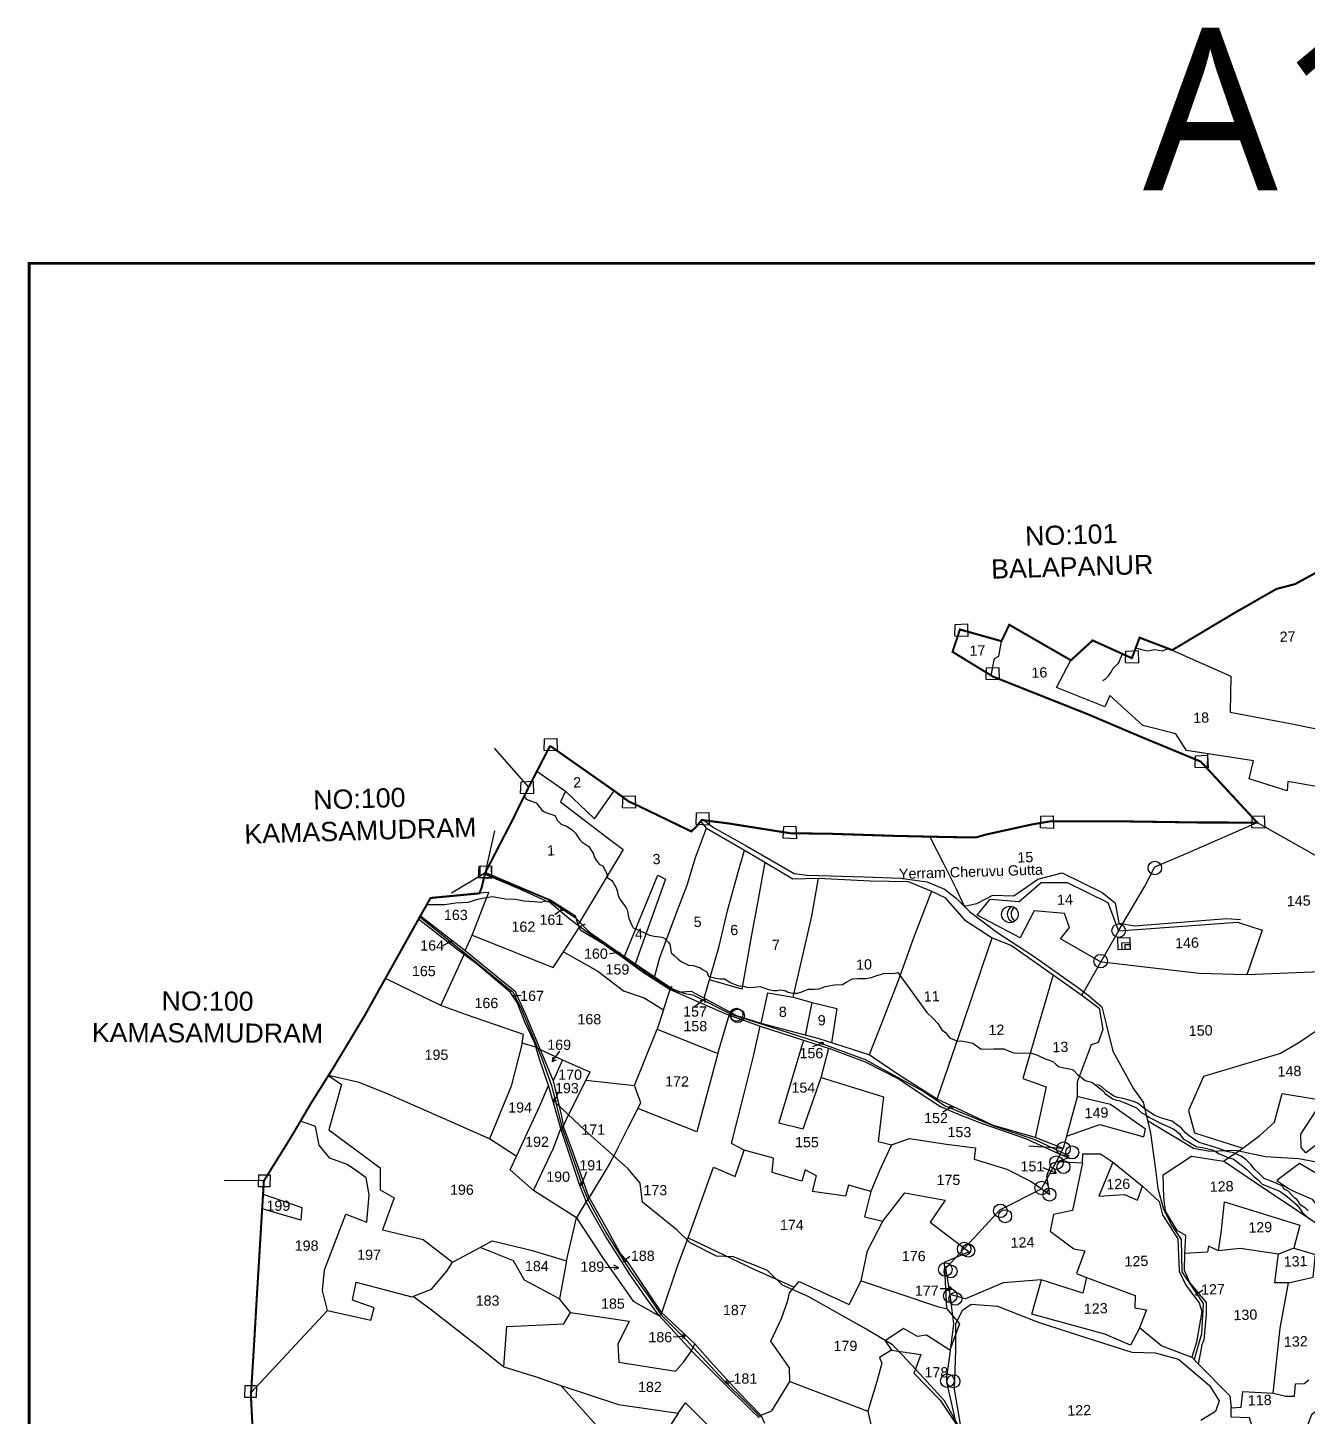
# Model space of a CAD drawing. Header units: millimetres. Extents: x 195514 to 200740, y 1600994 to 1606027.
# Drawn here: x 195514 to 198009, y 1603319 to 1606027 of the extents above; entities that cross this region are included whole.
import ezdxf

# ---------------------------------------------------------------- set-up
doc = ezdxf.new("R2010")
doc.units = ezdxf.units.MM
for name, color, linetype in [('BOUNDRY STONES', 240, 'Continuous'), ('CADAS', 1, 'Continuous'), ('DIMENSION', 1, 'Continuous'), ('PLOTS', 7, 'Continuous'), ('PLOTS NO', 7, 'Continuous'), ('ROADS', 1, 'Continuous'), ('STREAMS', 4, 'Continuous'), ('VILLAGE BOUNDARY', 5, 'Continuous'), ('VILLAGE BOUNDRY', 5, 'Continuous'), ('wells', 7, 'Continuous')]:
    doc.layers.add(name, color=color, linetype=linetype)
doc.styles.get("Standard").update_dxf_attribs({"font": 'arial.ttf'})
doc.styles.add('TMS', font='trebuc.ttf')

msp = doc.modelspace()

# ---------------------------------------------------------------- linework, layer by layer
at = {"layer": 'BOUNDRY STONES', "color": 1}
for points in [[(197322.4, 1604863.7), (197346.1, 1604864.5), (197346.8, 1604839.8), (197321.5, 1604840.8)], [(197655.3, 1604811.7), (197679, 1604812.5), (197679.7, 1604787.8), (197654.4, 1604788.8)], [(197383.6, 1604779.1), (197407.3, 1604779.8), (197408.1, 1604755.2), (197382.7, 1604756.1)], [(196521.6, 1604640.7), (196545.3, 1604641.4), (196546, 1604616.8), (196520.7, 1604617.7)], [(197790.8, 1604607.6), (197814.5, 1604608.3), (197815.3, 1604583.7), (197789.9, 1604584.6)], [(196475.8, 1604556.8), (196499.5, 1604557.6), (196500.2, 1604532.9), (196474.9, 1604533.9)], [(196674.8, 1604528.8), (196698.4, 1604529.5), (196699.2, 1604504.9), (196673.9, 1604505.8)], [(196818, 1604496.1), (196841.7, 1604496.8), (196842.5, 1604472.2), (196817.1, 1604473.1)], [(197489.5, 1604489.7), (197513.2, 1604490.4), (197514, 1604465.8), (197488.6, 1604466.7)], [(197901.3, 1604489.8), (197925, 1604490.5), (197925.7, 1604465.9), (197900.4, 1604466.8)], [(196988.1, 1604469.4), (197011.8, 1604470.1), (197012.6, 1604445.5), (196987.2, 1604446.4)], [(196394, 1604392.2), (196417.6, 1604392.9), (196418.4, 1604368.2), (196393, 1604369.2)]]:
    msp.add_lwpolyline(points, close=True, dxfattribs=at)
for points in [[(196490.7, 1604546.2), (196424.1, 1604622.3)], [(196340.3, 1604339.8), (196406.2, 1604379.8)], [(197532.8, 1603841.7), (197465.8, 1603845.7)]]:
    msp.add_lwpolyline(points, dxfattribs=at)
at = {"layer": 'BOUNDRY STONES'}
for points in [[(196406.2, 1604379.8), (196424.6, 1604460.8)], [(195974.4, 1603778.2), (195897.1, 1603779)]]:
    msp.add_lwpolyline(points, dxfattribs=at)
for points in [[(196396.3, 1604392.5), (196418.4, 1604392.4), (196418.3, 1604369), (196396.2, 1604369.1)], [(195964.3, 1603789.9), (195986.4, 1603789.8), (195986.3, 1603766.5), (195964.2, 1603766.5)], [(195937.6, 1603379.4), (195959.7, 1603379.3), (195959.6, 1603355.9), (195937.5, 1603356)]]:
    msp.add_lwpolyline(points, close=True, dxfattribs=at)
at = {"layer": 'BOUNDRY STONES', "color": 1}
for centre in [(197711.5, 1604388.5), (197641.2, 1604266.3), (197605.8, 1604206.9), (196898.2, 1604100.1), (197533.5, 1603840.9), (197519.7, 1603813.9), (197491, 1603764.5), (197410.4, 1603719.9), (197339.8, 1603645.4), (197303, 1603605.5), (197313, 1603554), (197306.8, 1603388.5)]:
    msp.add_circle(centre, 13.2, dxfattribs=at)
at = {"layer": 'BOUNDRY STONES'}
for centre in [(196895.6, 1604102.2), (197550.4, 1603833.9), (197533.3, 1603805.3), (197506.1, 1603751.4), (197419.6, 1603709.4), (197347.6, 1603642.2), (197313.3, 1603601.8), (197322.6, 1603548.4), (197318.9, 1603387.4)]:
    msp.add_circle(centre, 12.7, dxfattribs=at)
at = {"layer": 'PLOTS'}
for points in [[(197392.6, 1604763.9), (197399.1, 1604796.9), (197407.4, 1604801.4), (197412.5, 1604831)], [(197745.5, 1604813.5), (197859.6, 1604762.4), (197858.2, 1604692.6), (197975.4, 1604670.3), (198061.7, 1604652.8), (198065.5, 1604712.7)], [(198045, 1604544.5), (197970.6, 1604557.1), (197969.4, 1604538.9), (197895.6, 1604562.4), (197904.1, 1604597.8), (197773.4, 1604617.6), (197752.7, 1604650.4), (197688.1, 1604666.3), (197623.8, 1604725), (197614.2, 1604703.1), (197519.9, 1604740.8), (197547.9, 1604793.6)], [(197814.3, 1604581.9), (197814.9, 1604611.3)], [(196506.9, 1604577.4), (196562.6, 1604538.2), (196619.2, 1604484.2), (196657.5, 1604539)], [(196562.6, 1604538.2), (196553, 1604517.4), (196641, 1604450.2), (196674.9, 1604424.4), (196587, 1604278.6)], [(196735.2, 1604173.1), (196746.1, 1604213.8), (196781.1, 1604306.4), (196799.5, 1604355.2), (196815.7, 1604408.8), (196837.6, 1604466.4), (196826.5, 1604480.1)], [(196837.6, 1604466.4), (196911.5, 1604423), (196951.1, 1604399.8), (197005.6, 1604367.3), (197055.6, 1604368.8), (197156.7, 1604363.6), (197230.6, 1604362.1), (197275.8, 1604343.6), (197302.3, 1604330.7), (197340.7, 1604287.6), (197394.1, 1604252.1), (197432.4, 1604237.3), (197513, 1604179.9), (197569.2, 1604140.7), (197602.8, 1604114.9), (197610.1, 1604073.3), (197601.1, 1604048.2), (197587.5, 1604043.3), (197559.9, 1603971), (197560.2, 1603942.1), (197539.1, 1603865.6), (197532.8, 1603841.7)], [(197640.5, 1604265.8), (197691.2, 1604351.5), (197711.7, 1604390.9), (197771.6, 1604416), (197911.2, 1604477.1), (198079.7, 1604382.1), (198162.2, 1604315.5), (198260, 1604235.5), (198366.1, 1604147.5), (198112.4, 1604145.1)], [(196832.9, 1604134.3), (196861.5, 1604233.7), (196879, 1604307.4), (196898.1, 1604375.9), (196911.5, 1604423)], [(196951.1, 1604399.8), (196937.3, 1604323.7), (196925.4, 1604258.3), (196915.4, 1604203.1), (196906, 1604152.1), (196843.2, 1604170.2)], [(196405.5, 1604376.7), (196472.7, 1604348.1), (196527.2, 1604322.9), (196530.9, 1604322.9), (196568.8, 1604290.6), (196590.2, 1604274.6), (196638.2, 1604239), (196680.1, 1604210.3), (196712.7, 1604185.7), (196766.7, 1604151.6), (196797.8, 1604137.9), (196875.4, 1604103.8), (196942.3, 1604079.8), (197026.7, 1604052.8), (197079.1, 1604036.1), (197147, 1604010.4), (197212, 1603977), (197271.4, 1603937.9), (197293.6, 1603923.3), (197327.1, 1603908.7), (197374.8, 1603890.2), (197459.4, 1603860.7), (197542.5, 1603823.2)], [(197333.9, 1603259.7), (197320, 1603323.4), (197306.1, 1603385.9), (197305.8, 1603396), (197312.7, 1603441.3), (197319.9, 1603499.7), (197312.5, 1603556.6), (197304.2, 1603607.9), (197367.4, 1603675.3), (197409.6, 1603721.6), (197490.5, 1603763), (197520, 1603815.8), (197532.8, 1603841.7), (197478, 1603862.8), (197397, 1603886.5), (197287.2, 1603937.7), (197214.8, 1603983.4), (197154.8, 1604023.9), (197056.9, 1604055), (196944.3, 1604085.1), (196896.6, 1604099.9), (196807.9, 1604147.8), (196779.4, 1604145.7), (196733.3, 1604174.2), (196667.4, 1604221.7), (196592.7, 1604266.9), (196587, 1604278.6), (196582.3, 1604294.3), (196531.7, 1604326.1), (196482.4, 1604347.1), (196408.8, 1604378.7)], [(196676.8, 1604214.9), (196742.6, 1604374.4), (196757.2, 1604367), (196697.9, 1604199.7)], [(197006.6, 1604136.7), (197023.9, 1604212.8), (197042.5, 1604294.6), (197055.6, 1604368.8)], [(197275.8, 1604343.6), (197240.1, 1604250.6), (197211.8, 1604170.1), (197171.7, 1604066.7), (197154.8, 1604023.9)], [(198035.5, 1604186.3), (197890.7, 1604180), (197798.2, 1604182.5), (197641.7, 1604201), (197607, 1604205.1), (197527.8, 1604250.1), (197545.3, 1604272.2), (197535.6, 1604299.6), (197476.3, 1604304.9), (197449.1, 1604252.3), (197365.2, 1604296.4), (197390.7, 1604327.8), (197447, 1604323), (197489.7, 1604360.1), (197540.3, 1604360.3), (197619.9, 1604321.5), (197640.5, 1604265.8), (197606.3, 1604205.5), (197569.2, 1604140.7)], [(196366.8, 1604227.8), (196380.3, 1604257.5), (196408.6, 1604329.9), (196412.7, 1604340.5), (196394.6, 1604339.1)], [(196940.2, 1603316.4), (196923.6, 1603331.9), (196868.9, 1603386.3), (196808.1, 1603446.8), (196760.4, 1603498.8), (196743.2, 1603517.5), (196719.9, 1603550.4), (196687.9, 1603595.6), (196664.4, 1603632.5), (196640.4, 1603670.3), (196604.3, 1603734.5), (196589.8, 1603771.2), (196566.2, 1603841.7), (196553.2, 1603880.3), (196530.2, 1603962.6), (196511, 1604017.6), (196502.6, 1604046.6), (196483.7, 1604086.4), (196468.4, 1604126.2), (196455, 1604145.4), (196390.6, 1604200), (196348.3, 1604232), (196276.1, 1604289)], [(196279.7, 1604295.4), (196366.8, 1604227.8), (196441.9, 1604166.5), (196463.5, 1604149.2), (196483, 1604105.9), (196513.1, 1604034.2), (196538.7, 1603973.2), (196555, 1603904.5), (196558.3, 1603883.1), (196577.4, 1603832.5), (196607.5, 1603748.1), (196643.5, 1603683.1), (196669.4, 1603636.2), (196684.1, 1603619), (196748.3, 1603522.9), (196793.1, 1603480.5), (196814.5, 1603460.2), (196849.4, 1603421.5), (196899, 1603366.5), (196943.5, 1603321.5), (196950.8, 1603305.7)], [(196380.3, 1604257.5), (196538.6, 1604194.4), (196561.3, 1604229.1), (196590.2, 1604274.6), (196601.3, 1604279.7)], [(197640.5, 1604265.8), (197739.7, 1604273), (197872.7, 1604282.6), (197921.1, 1604267), (197890.7, 1604180)], [(197287.2, 1603937.7), (197337.6, 1604085.1), (197375.4, 1604197), (197394.1, 1604252.1)], [(196319.2, 1604120.1), (196364.6, 1604219.7)], [(196558.7, 1604225), (196625.3, 1604187.6), (196675.3, 1604148.7), (196716, 1604135.5), (196753.3, 1604111.7), (196766.7, 1604151.6)], [(197513, 1604179.9), (197487.7, 1604093.4), (197454.1, 1603978.1), (197499.7, 1603961.7), (197478, 1603862.8)], [(196513.1, 1604034.2), (196504.8, 1604039.2), (196478.2, 1604047), (196480.3, 1604063.5), (196369.6, 1604102.4), (196319.2, 1604120.1), (196211.4, 1604173.2)], [(196766.7, 1604151.6), (196770.4, 1604157.9)], [(196944.3, 1604085.1), (196957.3, 1604145), (197006.6, 1604136.7), (197043.3, 1604126), (197091.5, 1604114.6), (197080.8, 1604047.4)], [(197030.5, 1604062.1), (197043.3, 1604126)], [(196753.3, 1604111.7), (196741.3, 1604074.1), (196859.7, 1604026.7), (196881.6, 1604101.6)], [(198048.7, 1604104.9), (198034.7, 1604076.4), (197992.1, 1604047.2), (197956.5, 1604026.7), (197869.8, 1604001), (197806.2, 1603981.8), (197777.5, 1603915.3), (197788.9, 1603872.1), (197883.3, 1603842.2)], [(196478.2, 1604047), (196456.4, 1603963), (196414.1, 1603860.5), (196324.4, 1603900.1), (196216.4, 1603947.7), (196160.5, 1603970.1), (196100.5, 1603984.1), (196126, 1603966.4), (196100.9, 1603877.5), (196200.9, 1603803.6), (196201.4, 1603760.5), (196228.2, 1603745.3), (196205.7, 1603682.9), (196285, 1603663.8), (196342.4, 1603619.5), (196395.9, 1603648), (196419.3, 1603661.1), (196495.8, 1603643.3), (196564.7, 1603622.3), (196583.9, 1603705.9), (196634.8, 1603629), (196694.2, 1603543.6), (196745.2, 1603515.3), (196750.5, 1603520.9), (196781.1, 1603612), (196801.7, 1603667.1), (196851.1, 1603805.2), (196893.5, 1603787.1), (196910.6, 1603838.3), (196886.1, 1603851.2), (196909.9, 1603946.1), (196929, 1604021.8), (196942.3, 1604079.8)], [(196859.7, 1604026.7), (196818.6, 1603873.7), (196703.2, 1603919.1), (196709.4, 1603930.8), (196696.9, 1603964.3), (196741.3, 1604074.1)], [(197026.7, 1604052.8), (196978.4, 1603891.6), (197026.2, 1603879.7), (197060.8, 1603979.9), (197076.1, 1604037)], [(196513.1, 1604034.2), (196556.4, 1604014.2), (196593.3, 1603998.4), (196610, 1603991.2), (196602.2, 1603974.4), (196566.9, 1603904.8), (196558, 1603885.2)], [(196556.4, 1604014.2), (196538.7, 1603973.2)], [(196500, 1603759.8), (196454.7, 1603799.5), (196467.3, 1603828), (196512.6, 1603924.4), (196529.6, 1603964.4)], [(196602.3, 1603974.6), (196696.9, 1603964.3)], [(197060.8, 1603979.9), (197182.5, 1603942.1), (197172.1, 1603854.9), (197198.3, 1603848.3), (197233.4, 1603860.7), (197305.2, 1603849.6), (197361.8, 1603842.9), (197359.2, 1603820.8), (197422.7, 1603801), (197470.5, 1603777.2), (197506.9, 1603751.5)], [(197520, 1603815.8), (197570.4, 1603813.4), (197571.3, 1603830.8), (197605.7, 1603830.7), (197628.9, 1603815.3), (197687.4, 1603768.1), (197719.7, 1603737.9), (197726.5, 1603712.2), (197756.4, 1603665.2), (197758.9, 1603602.4), (197771.7, 1603575), (197798.2, 1603540.7), (197803.5, 1603523.2), (197795.8, 1603482.3), (197793, 1603463.4), (197783.9, 1603434.6), (197796.7, 1603420.7), (197804.8, 1603461.8), (197808, 1603467.7), (197812.2, 1603517.4), (197812.5, 1603540.8), (197789, 1603568.8), (197779.6, 1603580), (197769.3, 1603603.4), (197770.2, 1603636.3), (197772, 1603671.6), (197755.2, 1603681.2), (197732.1, 1603719.5), (197728.9, 1603746.3), (197727.8, 1603789.8), (197783.3, 1603826.4), (197845.5, 1603817), (197883.3, 1603842.2), (197916.6, 1603867.7), (197944.7, 1603893), (197960.1, 1603948.4), (198026.7, 1603937.5)], [(197539.1, 1603865.6), (197604.5, 1603887.9), (197690, 1603864.1), (197693.6, 1603878.8), (197625.4, 1603927.3), (197562.3, 1603942.4), (197560.4, 1603942.9)], [(198487.3, 1603672.7), (198483.1, 1603708.7), (198305.6, 1603704.7), (198162.7, 1603782.6), (198111.3, 1603803.9), (198045.2, 1603837), (198036, 1603856), (198005.9, 1603832.8), (197996.6, 1603843.4), (197996.2, 1603869.1), (198025.3, 1603914.1), (198026.7, 1603937.5)], [(196703.2, 1603919.1), (196683.6, 1603880.2), (196659.3, 1603832.2), (196649.2, 1603812.7), (196608.9, 1603745.7), (196602.8, 1603738.3), (196583.9, 1603705.9), (196500, 1603759.8), (196539, 1603842.2), (196553.2, 1603880.3)], [(195949.5, 1603365.6), (196019, 1603440.3), (196098.2, 1603525.7), (196088.8, 1603564.5), (196092.4, 1603604.6), (196119.5, 1603674.6), (196134.4, 1603713.3), (196175.1, 1603697.7), (196179.9, 1603751.2), (196173.9, 1603784.1), (196154.8, 1603798), (196136.5, 1603810.4), (196102.9, 1603822.8), (196082, 1603848.2), (196075.1, 1603884.6), (196046, 1603895)], [(196553.2, 1603880.3), (196558, 1603885.2)], [(196466.5, 1603826.2), (196414.1, 1603860.5)], [(197198.3, 1603848.3), (197175.1, 1603799.7), (197157.6, 1603757.6), (197114.5, 1603769.8), (197108.5, 1603748.6), (197044.3, 1603757.8), (197051.6, 1603788.2), (197029.9, 1603799.7), (197023.2, 1603777.5), (196965.4, 1603794.6), (196968.2, 1603822.8), (196910.6, 1603838.3)], [(197570.4, 1603813.4), (197551, 1603720.5), (197513.7, 1603712.5), (197507.5, 1603680.1), (197553.4, 1603646), (197575.2, 1603642), (197559, 1603597.6), (197576.1, 1603590.5), (197578.2, 1603589.6), (197570.9, 1603559.3), (197489.6, 1603585.3), (197415.6, 1603579.3), (197342.1, 1603548.5), (197312.5, 1603556.6)], [(197506.9, 1603751.5), (197500.7, 1603788.1), (197510, 1603812.1), (197542.5, 1603823.2)], [(197629.7, 1603814.6), (197602.6, 1603748.7), (197652.5, 1603751.4), (197677.5, 1603740.9), (197687.4, 1603768.1)], [(197982.4, 1603647), (198024.7, 1603634.8), (198040.8, 1603668.8), (198053, 1603677.6), (198012.8, 1603704), (197922.2, 1603765), (197845.5, 1603817)], [(198050.8, 1603698.8), (198124, 1603685.1), (198183.8, 1603666.7), (198196, 1603703.2), (198196.7, 1603705.1), (198126.8, 1603716.8), (198139.2, 1603739.3), (198109.4, 1603755.6), (198096.2, 1603719.2), (198056.3, 1603724), (198070.2, 1603766.6), (197993.7, 1603812.3), (197949.5, 1603778.8), (197971, 1603763.9), (197986.5, 1603756), (198018.2, 1603742.8), (198038.7, 1603715.5), (198051.4, 1603698.7)], [(195972.8, 1603752.4), (196048.2, 1603726.3), (196046.5, 1603701.5), (195971, 1603723.6)], [(197157.6, 1603757.6), (197145.5, 1603708.2), (197181.2, 1603699.5), (197223.9, 1603755), (197303, 1603740.6), (197273.6, 1603697.7), (197349.5, 1603639.7)], [(197836, 1603641.6), (197840.9, 1603677.1), (197847.6, 1603737.1), (197994, 1603692), (197982.4, 1603647), (197952.8, 1603635.2)], [(196943.5, 1603321.5), (196964.7, 1603329.5), (197000, 1603386.7), (196999.4, 1603413.9), (196962.7, 1603465.5), (196983.9, 1603510.1), (196996.3, 1603544.8), (196999.1, 1603559.6), (197018, 1603582.3), (197115.3, 1603537.1), (197138.8, 1603583.4), (197151.2, 1603641.8), (197181.2, 1603699.5)], [(196801.7, 1603667.1), (196928.2, 1603606.6), (197008.5, 1603571)], [(196265.6, 1603553.2), (196303.5, 1603524.6), (196399, 1603450.5), (196442.2, 1603415.8), (196448.4, 1603494.5), (196559.4, 1603499.5), (196572.5, 1603521.8), (196550.9, 1603548.5), (196482.7, 1603584.6), (196461.1, 1603622.3), (196395.9, 1603648)], [(197349.5, 1603639.7), (197300.9, 1603619.1), (197305.4, 1603529.1), (197331, 1603499.5), (197311.6, 1603448.1), (197266.6, 1603477.2), (197248.5, 1603475), (197221.5, 1603490.2), (197185.6, 1603466.2), (197197.9, 1603448), (197255.5, 1603439.9), (197243.8, 1603407.9), (197241.7, 1603403.1), (197293.1, 1603350.3), (197342.6, 1603276.5)], [(197796.7, 1603420.7), (197857.6, 1603359), (197860.2, 1603335.3), (197879.7, 1603336.7), (197883, 1603367.3), (197942.4, 1603364.2), (197956.1, 1603491.3), (197972.3, 1603579.1), (197945.6, 1603579.2), (197951, 1603621.5), (197952.8, 1603635.2), (197877.8, 1603646.3), (197836, 1603641.6), (197815.9, 1603650.7), (197814.1, 1603639), (197770.2, 1603636.3)], [(196098.2, 1603525.7), (196182.9, 1603506.3), (196189.5, 1603530.4), (196147.4, 1603545.3), (196154.3, 1603580.9), (196263, 1603552.3), (196268.2, 1603554.1), (196301.5, 1603566.9), (196331.1, 1603602.1), (196342.4, 1603619.5)], [(196564.7, 1603622.3), (196550.9, 1603548.5)], [(197972.3, 1603579.1), (198020.1, 1603590.4), (198024.7, 1603634.8)], [(197578.2, 1603589.6), (197673.3, 1603554.4), (197672.6, 1603530.6), (197695.2, 1603526.6), (197680.1, 1603488.6), (197663.8, 1603457.8), (197614.1, 1603479.2), (197472, 1603518.3), (197490.5, 1603585.3)], [(197138.8, 1603583.4), (197290, 1603532.9), (197305.4, 1603529.1)], [(196572.5, 1603521.8), (196686.6, 1603504.8), (196664.2, 1603459.6), (196666.3, 1603424.5), (196777, 1603407.1), (196792.4, 1603424.6), (196808.1, 1603446.8), (196814.5, 1603460.2)], [(197681.6, 1603492.4), (197725, 1603456.3), (197783.9, 1603434.6)], [(197197.9, 1603448), (197174.7, 1603433.8), (197179.3, 1603422.5), (197169.6, 1603387.2), (197151.8, 1603329.4), (197168.6, 1603253.9), (197165.6, 1603224.2), (197147.4, 1603226.1), (197124.5, 1603215.1), (197100.3, 1603160.8)], [(196442.2, 1603415.8), (196505, 1603396.1), (196553.1, 1603379.1), (196666, 1603342.3), (196782.1, 1603324.9), (196796.6, 1603345.2), (196871.2, 1603270.4), (196950.8, 1603291.9)], [(196782.1, 1603324.9), (196715.4, 1603220.7), (196638.3, 1603283.7), (196553.1, 1603379.1)], [(197000, 1603386.7), (197151.8, 1603329.4)], [(198051.1, 1603383.3), (198050.5, 1603362.3), (198033.8, 1603335.2), (198017, 1603321.9), (198002.9, 1603284.4), (197995.9, 1603282.3), (197989.1, 1603283.1), (197978.3, 1603291.4), (197901.6, 1603299.3), (197896, 1603316.4), (197860.7, 1603317.7), (197860.2, 1603335.3)], [(197942.4, 1603364.2), (197966.8, 1603358.5), (197983.6, 1603358.5), (197986.1, 1603382.6), (198003, 1603383), (198012, 1603390)]]:
    msp.add_lwpolyline(points, dxfattribs=at)
at = {"layer": 'PLOTS NO'}
for points in [[(196557.3, 1604309.1), (196541.8, 1604297.2)], [(196553.3, 1604307.6), (196557.3, 1604309.1), (196555.8, 1604304.1)], [(196340.9, 1604245.8), (196322.8, 1604236.9)], [(196334.4, 1604245.9), (196340.9, 1604245.8), (196339.6, 1604241.2)], [(196668.5, 1604223.9), (196648.4, 1604220.9)], [(196663.2, 1604224.9), (196668.5, 1604223.9), (196667.4, 1604220.3)], [(196463.6, 1604142.5), (196460.9, 1604139.3), (196466, 1604138.1)], [(196460.9, 1604139.3), (196475.8, 1604140.4)], [(196834.4, 1604132.6), (196814.5, 1604118.5)], [(196825.9, 1604129.8), (196834.4, 1604132.6), (196834.4, 1604125.4)], [(197065.2, 1604047.8), (197044, 1604039.7)], [(197059.6, 1604049.5), (197065.2, 1604047.8), (197062.2, 1604044)], [(196536.4, 1604010.8), (196551.2, 1604031.1)], [(196537.5, 1604019.4), (196536.4, 1604010.8), (196544.9, 1604014.3)], [(196539.7, 1603938.9), (196540.6, 1603931.8), (196546.2, 1603934.8)], [(196540.6, 1603931.8), (196548.3, 1603950)], [(197317.3, 1603923.3), (197297.9, 1603912.4)], [(197310.5, 1603923.5), (197317.3, 1603923.3), (197317.2, 1603918.3)], [(197519.3, 1603793.2), (197494.1, 1603803.6)], [(197508.8, 1603792.7), (197519.3, 1603793.2), (197515.1, 1603802.5)], [(196591.2, 1603775.3), (196592.8, 1603769.3), (196597.2, 1603772.9)], [(196592.8, 1603769.3), (196603.8, 1603796.6)], [(196657.2, 1603606), (196666.2, 1603608.6), (196656.4, 1603613.9)], [(196675.2, 1603620.8), (196688.1, 1603631.1)], [(196675.4, 1603626.6), (196675.2, 1603620.8), (196680.5, 1603621.4)], [(196666.2, 1603608.6), (196638.9, 1603609.3)], [(196790, 1603471.6), (196795.6, 1603474.7), (196790.7, 1603478.5)], [(196795.6, 1603474.7), (196772.6, 1603473.4)], [(196873.4, 1603384.7), (196891.1, 1603388.4)], [(196876.9, 1603388.1), (196873.4, 1603384.7), (196880.5, 1603383.1)]]:
    msp.add_lwpolyline(points, dxfattribs=at)
at = {"layer": 'PLOTS NO', "color": 0}
for points in [[(197791.1, 1603555.7), (197804.9, 1603565.9)], [(197794.4, 1603559.9), (197791.1, 1603555.7), (197798.3, 1603554.9)]]:
    msp.add_lwpolyline(points, dxfattribs=at)
at = {"layer": 'ROADS'}
for points in [[(196832.2, 1604481.6), (196851, 1604467.2), (196916.1, 1604430.9), (197008.5, 1604378), (197033.5, 1604374.6), (197145.2, 1604371.6), (197215.8, 1604368.8), (197267.8, 1604361.6), (197301.7, 1604346.9), (197324.1, 1604329.9), (197350.2, 1604303.7), (197403.3, 1604263.3), (197474.3, 1604217.2), (197560.5, 1604156.2), (197581.8, 1604140.7), (197608.1, 1604118), (197617.4, 1604081.4), (197629.5, 1604031.5), (197669.9, 1603958.1), (197688.5, 1603931.5), (197703.3, 1603871), (197712.1, 1603805), (197717.7, 1603763.6), (197728.6, 1603723.4), (197745, 1603691), (197762.8, 1603663.7), (197764.3, 1603600.8), (197805.9, 1603539.2), (197802.8, 1603480), (197788.4, 1603429.6)], [(197273.1, 1604449.6), (197299.9, 1604395.7), (197323.3, 1604349.3), (197339.7, 1604314.2), (197364.7, 1604319), (197395.4, 1604335.2), (197436.7, 1604334), (197483.5, 1604366.8), (197531.1, 1604379), (197609.1, 1604340.9), (197634.1, 1604320.8), (197641.5, 1604281.2), (197671.9, 1604276), (197851.8, 1604290), (197878.7, 1604287.9)], [(196405.9, 1604378.4), (196434.6, 1604365.8), (196528.9, 1604327.2), (196541.3, 1604318.4), (196581.4, 1604292.1), (196609.1, 1604263.3), (196683.3, 1604212.2), (196770.9, 1604152.8), (196795.4, 1604143.7), (196810.7, 1604140.9), (196886.6, 1604102.9), (196962, 1604078.9), (197053.1, 1604049.7), (197146.8, 1604015.1), (197258.3, 1603953.7), (197302.5, 1603924.4), (197398.8, 1603884.7), (197477.7, 1603858.7), (197544.8, 1603827.4)], [(196292.2, 1604317.4), (196306, 1604317.1), (196326.7, 1604317), (196348.4, 1604320.8), (196373.4, 1604322.1), (196390.9, 1604328), (196400.8, 1604329.5), (196420.1, 1604332.6), (196444.6, 1604328.2), (196464.7, 1604327.9), (196481.5, 1604324.2), (196501.8, 1604322.9), (196514.2, 1604322.1), (196523.9, 1604324.4)], [(196278.5, 1604293.3), (196369.1, 1604220.2), (196449, 1604155.6), (196460.1, 1604146.7), (196477.5, 1604111.5), (196501.6, 1604053.2), (196516.6, 1604016.7), (196535.5, 1603964.5), (196555.6, 1603882.7), (196577.4, 1603820.7), (196595.9, 1603767.8), (196605.9, 1603742), (196641.8, 1603677), (196661.7, 1603644.4), (196689.3, 1603602.3), (196724.3, 1603553.5), (196747.8, 1603518.1), (196798.3, 1603467.6), (196811.3, 1603453.5), (196871, 1603388.7), (196918, 1603342.5), (196942.8, 1603318)], [(197342.6, 1603276.5), (197301.4, 1603349.1), (197254, 1603401), (197219.1, 1603439.2), (197200.3, 1603458.5), (197145.6, 1603491.1), (197035.7, 1603553), (196985.8, 1603575.1), (196956.1, 1603603.7), (196890.3, 1603630.2), (196856.9, 1603631.5), (196805.6, 1603657.4), (196779.9, 1603682.3), (196712.4, 1603736.7), (196708, 1603773.9), (196684, 1603802.3), (196635.6, 1603845.2), (196600.6, 1603876.2), (196543.9, 1603930.4)], [(197697.1, 1603896.3), (197759.3, 1603858.7), (197787, 1603842), (197819.1, 1603836.1), (197868.7, 1603838.4), (197927, 1603826.1), (197992.2, 1603821.6), (198030.2, 1603814.7)], [(197323.6, 1603499.3), (197336.6, 1603526.2), (197353.4, 1603538.1), (197404.9, 1603534), (197483.9, 1603502.9), (197581.2, 1603471.7), (197666.7, 1603444.2), (197712, 1603443.1), (197757.7, 1603430.6), (197818.1, 1603379.2), (197836.9, 1603349.1), (197830, 1603328.3), (197801.3, 1603310.8)], [(197338.8, 1603268.6), (197321.1, 1603372), (197323.4, 1603447.4), (197323.6, 1603499.3)]]:
    msp.add_lwpolyline(points, dxfattribs=at)
at = {"layer": 'STREAMS'}
for points in [[(197610.2, 1604754.4), (197616.1, 1604758.4), (197621.4, 1604763.1), (197625.9, 1604770), (197630.9, 1604779), (197639.8, 1604787.6), (197642.1, 1604789.8), (197643.9, 1604795.7), (197648.5, 1604806)], [(197674.3, 1604817.8), (197688.4, 1604814.2), (197697.4, 1604812), (197711.4, 1604814.6), (197725.9, 1604812.3), (197737.3, 1604816.7)], [(196481.7, 1604527.9), (196484.1, 1604525.1), (196486.1, 1604522.7), (196491.3, 1604520.8), (196496.3, 1604519), (196501.7, 1604517.1), (196505.1, 1604515.9), (196510.1, 1604509.6), (196515.6, 1604502.6), (196521.1, 1604497.9), (196532, 1604494.3), (196542, 1604490.9), (196546.9, 1604481.3), (196554, 1604474.1), (196564.7, 1604470), (196575.6, 1604462.9), (196581.7, 1604456.4), (196586.4, 1604449.2), (196590.5, 1604443.3), (196595.3, 1604439.2), (196598.2, 1604436.7), (196608.2, 1604430.2), (196611.9, 1604423.9), (196617.4, 1604416.1), (196618.7, 1604410.3), (196622.2, 1604403.6), (196628, 1604396.2), (196635.9, 1604391.8), (196638.6, 1604385.5), (196640.4, 1604382.5), (196643.1, 1604377.7), (196643.7, 1604370.1), (196648.9, 1604366.6), (196653.1, 1604363.8), (196655.9, 1604359.1), (196657.5, 1604356.4), (196658.8, 1604354.2), (196662.2, 1604348.6), (196663.6, 1604341.2), (196664.9, 1604334.4), (196669.4, 1604326), (196676.4, 1604317.4), (196681, 1604311.1), (196683.4, 1604305.3), (196684, 1604300), (196685.9, 1604289.9), (196691.3, 1604278.6), (196694.5, 1604271.9), (196699.5, 1604269.8), (196726.3, 1604257.2), (196735.4, 1604255.5), (196741.4, 1604254.7), (196750, 1604253.4), (196755.2, 1604251.4), (196763.2, 1604243.2), (196765.9, 1604240.2), (196767, 1604231.3), (196768.5, 1604223.2), (196777.6, 1604215.1), (196782.3, 1604211), (196787.9, 1604206.1), (196797, 1604201.6), (196802.5, 1604199), (196811.2, 1604198.3), (196817.1, 1604196.4), (196824.2, 1604194.2), (196831.2, 1604189.9), (196838.2, 1604186), (196841.1, 1604177.6), (196845, 1604176.5), (196855.6, 1604173.5), (196864.5, 1604172.3), (196873, 1604172.2), (196883.7, 1604164.9), (196893.1, 1604161.2), (196900.4, 1604158.4), (196910.4, 1604157.8), (196915.3, 1604156.1), (196923.1, 1604155.7), (196942, 1604157.1), (196951.3, 1604154), (196958.3, 1604151.5), (196967.9, 1604149.7), (196975.5, 1604149.9), (196981.9, 1604150.6), (196988.6, 1604149.7), (196992.4, 1604148.9), (196994.4, 1604147), (197005.4, 1604144.3), (197014.7, 1604144.3), (197023.3, 1604146.8), (197035.8, 1604151.9), (197046.8, 1604152.4), (197057.2, 1604152.8), (197063.4, 1604155.3), (197068.8, 1604157.2), (197086.8, 1604160.9), (197102.5, 1604161.3), (197109.5, 1604166.1), (197122.3, 1604172.3), (197132.9, 1604172.9), (197147.1, 1604173), (197159.1, 1604175), (197169.5, 1604178.6), (197176.6, 1604181.1), (197184.2, 1604183.4), (197201.9, 1604182.9), (197210.5, 1604184.5), (197266.8, 1604106.9), (197279.4, 1604094.9), (197288.7, 1604084.9), (197296.5, 1604072.8), (197303.8, 1604067.1), (197308, 1604062), (197311.3, 1604057.5), (197319.7, 1604053.9), (197327.1, 1604050.8), (197333.2, 1604051.3), (197341.1, 1604050.3), (197356.4, 1604046.7), (197373.1, 1604035.4), (197397, 1604035.5), (197417.3, 1604035.5), (197430.6, 1604030), (197436.8, 1604028.3), (197455.7, 1604027.3), (197468.6, 1604027.7), (197479.5, 1604024.9), (197489.3, 1604020.3), (197499.7, 1604015.4), (197512.9, 1604011.1), (197518.5, 1604006.2), (197523.6, 1604001.4), (197533.9, 1603998.5), (197545.2, 1603996.9), (197550.3, 1603995.3), (197553.1, 1603994.4), (197560.5, 1603985.8), (197567.8, 1603980.6), (197575.7, 1603974.1), (197586.1, 1603971.7), (197590.7, 1603969.2), (197600.3, 1603961.7), (197606.1, 1603957.2), (197611.9, 1603952.4), (197614.2, 1603949), (197622.9, 1603942.9), (197629.3, 1603938.5), (197636, 1603935.8), (197641.1, 1603934.8), (197656.5, 1603929.5), (197675.8, 1603920.5), (197685, 1603911.5), (197694.3, 1603907.3), (197701.2, 1603901.7), (197714.1, 1603895.6), (197722.5, 1603891.1), (197738.6, 1603883.9), (197748.9, 1603879.2), (197759.8, 1603870.8), (197762.9, 1603865.7), (197767.4, 1603859.8), (197776.7, 1603855.1), (197781, 1603851.8), (197791.9, 1603845.1), (197804.1, 1603843.3), (197823.3, 1603839), (197829.8, 1603835.5), (197836.8, 1603830.7), (197848.5, 1603826.2), (197854.7, 1603823.1), (197864.3, 1603821.4), (197871.8, 1603815.6), (197876.3, 1603812.1), (197879.7, 1603809.6), (197891, 1603800.4), (197903.9, 1603787.6), (197913.6, 1603779.8), (197920.7, 1603771.8), (197935.5, 1603766.1), (197942.5, 1603763.4), (197951.9, 1603759.8), (197957.3, 1603756.8), (197963.2, 1603752.5), (197966, 1603750.5), (197978.8, 1603739.7), (197988.2, 1603731.3), (197993.4, 1603724.9), (197998.6, 1603717.3), (198013.2, 1603703.7)], [(198010.8, 1603719.7), (198005.3, 1603725), (197994.9, 1603731.8), (197990.8, 1603738.5), (197988.7, 1603741.9), (197983.9, 1603745), (197978.2, 1603751.2), (197971.5, 1603758.5), (197964, 1603762.3), (197960.3, 1603767.9), (197949.3, 1603773.4), (197938.5, 1603777.9), (197925, 1603782.7), (197920.2, 1603787.4), (197915.6, 1603791.8), (197906.6, 1603800.5), (197898.9, 1603810.3), (197889.6, 1603819.2), (197879.8, 1603826.3), (197873.6, 1603829.1), (197865.3, 1603832.9), (197852.2, 1603835.6), (197839.8, 1603840), (197828.2, 1603844.1), (197806.5, 1603850.5), (197797.7, 1603853), (197789.6, 1603858.1), (197778.7, 1603866.4), (197771.4, 1603872), (197763.2, 1603881.9), (197752, 1603889.8), (197745.3, 1603894.6), (197724.7, 1603900.4), (197711.7, 1603905.8), (197700.8, 1603913.2), (197689.2, 1603921), (197679.1, 1603929.4), (197671.9, 1603932.7), (197661.2, 1603935.6), (197646.6, 1603939.5), (197639.1, 1603940.9), (197631.3, 1603943.7), (197616.5, 1603953.9), (197608.1, 1603961.6), (197602.5, 1603964.9), (197595.5, 1603965.5)]]:
    msp.add_lwpolyline(points, dxfattribs=at)
at = {"layer": 'VILLAGE BOUNDARY', "color": 5, "const_width": 5.6}
msp.add_lwpolyline([(195516.9, 1605567.9), (200737, 1605567.9), (200737, 1600997.2), (195516.9, 1600997.2)], close=True, dxfattribs=at)
at = {"layer": 'VILLAGE BOUNDRY'}
for points, const_width in [([(196532.4, 1604626.7), (196658.8, 1604538.1), (196685.6, 1604518.3), (196700.1, 1604511.8), (196742.5, 1604491.4), (196807.6, 1604459.9), (196817.2, 1604468.6), (196828, 1604482.1), (196879.8, 1604475.5), (197000.7, 1604456.3), (197078.4, 1604455.3), (197202.6, 1604451.2), (197310.1, 1604448.8), (197362.8, 1604448.1), (197381.3, 1604453.5), (197472.5, 1604473.6), (197506.6, 1604479.3), (197660.1, 1604479.3), (197794.6, 1604477.3), (197911.2, 1604477.1), (197801.2, 1604596), (197679.9, 1604646.3), (197579.7, 1604688.9), (197459, 1604736.8), (197396, 1604761.8), (197317.1, 1604810.1), (197331.5, 1604853.7), (197412.5, 1604831), (197427.7, 1604862.9), (197547.9, 1604793.6), (197590.3, 1604832.4), (197666.8, 1604797.7), (197681.9, 1604837.8), (197745.5, 1604813.5), (197863.2, 1604883.8), (197948.6, 1604932.8), (197985, 1604942.2), (198045.9, 1604975.5)], 4.01), ([(196408.8, 1604378.7), (196406.2, 1604379.8), (196457.7, 1604479.3), (196490.7, 1604546.2), (196532.4, 1604626.7)], 4.01), ([(195954.7, 1603249.6), (195949.1, 1603359.5), (195955.7, 1603466.8), (195960.8, 1603555.1), (195964.8, 1603619.6), (195969.8, 1603703.9), (195974.4, 1603778.2), (196028.4, 1603865.3), (196066.4, 1603929.8), (196109.5, 1603998.4), (196169.4, 1604098), (196211.4, 1604173.2), (196276.1, 1604289), (196299.3, 1604330), (196394.6, 1604339.1), (196399, 1604350.4), (196406.2, 1604379.8)], 3.99), ([(196406.2, 1604379.8), (196409.2, 1604379.5)], 3.99)]:
    msp.add_lwpolyline(points, dxfattribs=dict(at, const_width=const_width))
at = {"layer": 'wells', "color": 0}
for points in [[(197663.3, 1604229.7), (197640, 1604229), (197639.3, 1604252), (197662.6, 1604252.7)], [(197663.3, 1604229.7), (197647.6, 1604229.2), (197647.2, 1604242.5), (197662.9, 1604242.9)], [(197663.3, 1604229.7), (197653.9, 1604229.4), (197653.6, 1604239), (197663, 1604239.3)]]:
    msp.add_lwpolyline(points, close=True, dxfattribs=at)
at = {"layer": 'wells'}
for points in [[(197316.3, 1603567.6), (197292.8, 1603567.5)], [(197308.5, 1603564.6), (197316.3, 1603567.6), (197309, 1603573.2)]]:
    msp.add_lwpolyline(points, dxfattribs=at)
at = {"layer": 'wells', "color": 0}
msp.add_circle((197429, 1604297.9), 16.1, dxfattribs=at)
for centre, start, end in [((197439.6, 1604298.6), 112.9074, 254.3307), ((197447.4, 1604298.5), 126.8313, 237.0949)]:
    msp.add_arc(centre, 16.1, start, end, dxfattribs=at)

# ---------------------------------------------------------------- texts
at = {"layer": 'CADAS', "color": 2, "style": 'TMS'}
msp.add_text('A1-L', height=315.69, dxfattribs=at).set_placement((197688.7, 1605710.3))
at = {"layer": 'DIMENSION', "attachment_point": 2}
for s, insert, char_height, width, rotation in [('NO:101\\PBALAPANUR ', (197548, 1605057.2), 37.4, 458.635, 1.7427), ('NO:100\\PKAMASAMUDRAM ', (196160, 1604542.5), 37.399, 458.635, 1.7427), ('NO:100\\PKAMASAMUDRAM ', (195864.7, 1604147.6), 37.244, 456.737, 359.794)]:
    msp.add_mtext(s, dxfattribs=dict(at, insert=insert, char_height=char_height, width=width, rotation=rotation))
at = {"layer": 'PLOTS NO'}
for s, height, rotation, p in [('27', 19.98, 1.7427, (197955.2, 1604829.4)), ('17', 19.98, 1.7427, (197350.5, 1604802.2)), ('16', 19.98, 1.7427, (197471.2, 1604759.3)), ('18', 19.98, 1.7427, (197786.6, 1604671.3)), ('2', 20, 1.7427, (196577.8, 1604545.3)), ('1', 20, 1.7427, (196526.8, 1604412.6)), ('3', 20, 1.7427, (196732.5, 1604395.7)), ('15', 19.98, 1.7427, (197443.8, 1604399)), ('Yerram Cheruvu Gutta', 19.985, 1.7427, (197212.9, 1604367)), ('14', 19.98, 1.7427, (197521.2, 1604316.5)), ('145', 19.98, 1.7427, (197969.1, 1604313.8)), ('163', 19.9, 359.794, (196325.4, 1604287.1)), ('161', 19.9, 359.794, (196511.7, 1604277.7)), ('5', 20, 1.7427, (196812.6, 1604273.3)), ('162', 19.9, 359.794, (196457.1, 1604264.2)), ('4', 20, 1.7427, (196698, 1604249.7)), ('6', 20, 1.7427, (196884, 1604257.4)), ('164', 19.9, 359.794, (196279.2, 1604227.6)), ('7', 20, 1.7427, (196965.4, 1604228.4)), ('146', 19.98, 1.7427, (197751.2, 1604231.8)), ('160', 19.9, 359.794, (196598.5, 1604211.6)), ('10', 19.98, 1.7427, (197129.3, 1604189.8)), ('165', 19.9, 359.794, (196263.1, 1604177.6)), ('159', 19.9, 359.794, (196640.5, 1604180.9)), ('166', 19.9, 359.794, (196385, 1604115.3)), ('167', 19.9, 359.794, (196474.1, 1604129.3)), ('11', 19.98, 1.7427, (197261.2, 1604127.8)), ('168', 19.9, 359.794, (196585.7, 1604083.7)), ('157', 19.9, 359.794, (196791.9, 1604098.7)), ('8', 20, 1.7427, (196978.7, 1604097.8)), ('9', 20, 1.7427, (197054.6, 1604081.3)), ('158', 19.9, 359.794, (196792.3, 1604070.2)), ('12', 19.98, 1.7427, (197387.5, 1604062.4)), ('150', 19.98, 1.7427, (197777.9, 1604060.8)), ('169', 19.9, 359.794, (196526.9, 1604033.9)), ('13', 19.98, 1.7427, (197512.1, 1604029)), ('195', 19.9, 359.794, (196287.7, 1604014.4)), ('156', 19.9, 359.794, (197018.7, 1604017.5)), ('170', 19.9, 359.794, (196548.3, 1603975.6)), ('148', 19.98, 1.7427, (197951, 1603981.5)), ('193', 19.9, 359.794, (196542, 1603949.3)), ('172', 19.9, 359.794, (196756.7, 1603962.4)), ('154', 19.9, 359.794, (197003, 1603950.3)), ('194', 19.9, 359.794, (196450.7, 1603911.5)), ('152', 19.9, 359.794, (197261.6, 1603891)), ('149', 19.98, 1.7427, (197574.8, 1603900.3)), ('171', 19.9, 359.794, (196593.3, 1603868.5)), ('153', 19.9, 359.794, (197307.3, 1603863.6)), ('192', 19.9, 359.794, (196483.8, 1603844.7)), ('155', 19.9, 359.794, (197010, 1603843.9)), ('191', 19.9, 359.794, (196589.4, 1603798.7)), ('151', 19.9, 359.794, (197449.7, 1603796.7)), ('190', 19.9, 359.794, (196525, 1603776.6)), ('175', 19.9, 359.794, (197285.9, 1603770.3)), ('126', 19.98, 1.7427, (197617.2, 1603761.4)), ('128', 19.98, 1.7427, (197818.8, 1603756.8)), ('196', 19.9, 359.794, (196337.3, 1603751.2)), ('173', 19.9, 359.794, (196714.3, 1603750.3)), ('199', 19.9, 359.794, (195979.4, 1603720)), ('174', 19.9, 359.794, (196980.6, 1603682.5)), ('129', 19.98, 1.7427, (197894.1, 1603677.1)), ('124', 19.98, 1.7427, (197430.6, 1603647.5)), ('198', 19.9, 359.794, (196034.5, 1603642.1)), ('197', 19.9, 359.794, (196156.2, 1603624.3)), ('188', 19.9, 359.794, (196690, 1603622.3)), ('176', 19.9, 359.794, (197218.3, 1603621.8)), ('184', 19.9, 359.794, (196483.4, 1603602.3)), ('189', 19.9, 359.794, (196591.5, 1603601)), ('125', 19.98, 1.7427, (197652.6, 1603611.1)), ('131', 19.98, 1.7427, (197963, 1603610.7)), ('177', 19.9, 359.794, (197243.5, 1603554.2)), ('127', 19.98, 1.7427, (197802, 1603556.1)), ('183', 19.9, 359.794, (196387.3, 1603534.9)), ('185', 19.9, 359.794, (196631.7, 1603529)), ('187', 19.9, 359.794, (196869.4, 1603516.6)), ('123', 19.98, 1.7427, (197573.4, 1603518.7)), ('130', 19.98, 1.7427, (197865.1, 1603506.4)), ('186', 19.9, 359.794, (196724.1, 1603463.6)), ('132', 19.98, 1.7427, (197963.4, 1603454.3)), ('179', 19.9, 359.794, (197085.1, 1603446.5)), ('181', 19.9, 359.794, (196890, 1603382.8)), ('178', 19.9, 359.794, (197262.4, 1603395.1)), ('182', 19.9, 359.794, (196703.8, 1603366.5)), ('122', 19.98, 1.7427, (197541.1, 1603320.1)), ('118', 19.98, 1.7427, (197893.1, 1603339.9))]:
    msp.add_text(s, height=height, rotation=rotation, dxfattribs=at).set_placement(p)

doc.saveas('drawing.dxf')
